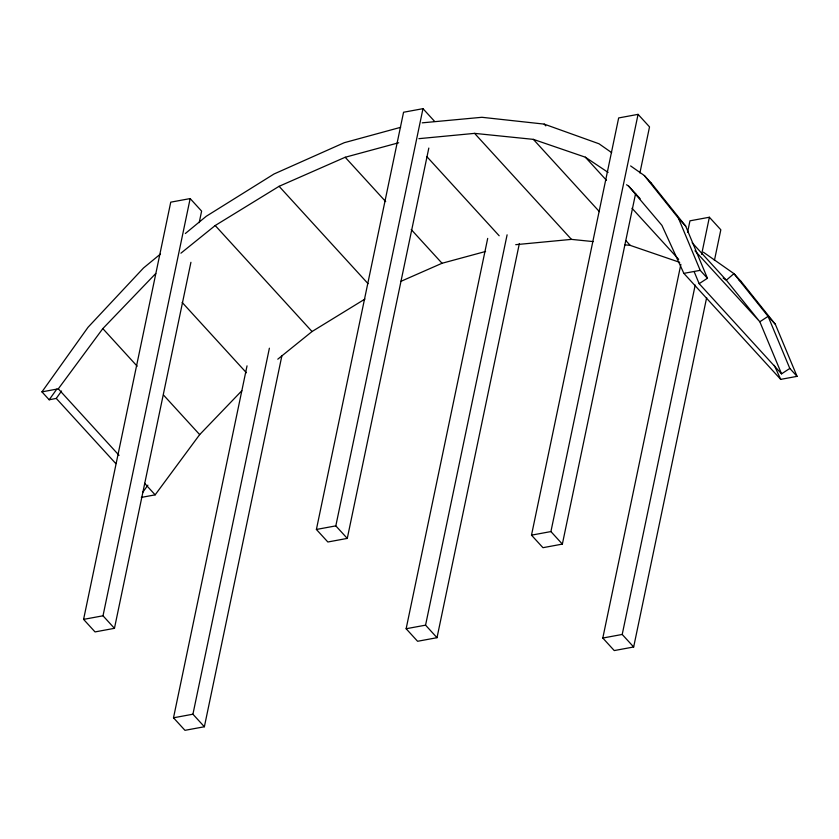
<?xml version="1.0" encoding="UTF-8"?>
<svg xmlns="http://www.w3.org/2000/svg" width="839" height="839" viewBox="0 0 839 839"><rect width="100%" height="100%" fill="white"/><g stroke="black" fill="none" stroke-linecap="round" stroke-linejoin="round"><path stroke-width="1.26" d="M190.925 262.303L114.45 628.327L95.038 631.914L83.585 619.381L170.747 202.168L190.159 198.581L201.612 211.113L199.21 222.629M114.45 628.327L103.008 615.795L190.159 198.581M281.914 355.61L204.37 726.752L184.958 730.329L173.505 717.796L247.033 365.856M204.37 726.752L192.928 714.209L269.392 348.195M428.813 148.073L347.273 538.407L327.85 541.994L316.397 529.461L403.559 112.248L422.982 108.671L434.434 121.204M347.273 538.407L335.82 525.875L422.982 108.671M519.362 243.52L437.014 637.692L417.591 641.279L406.139 628.736L487.69 238.402M437.014 637.692L425.562 625.16L507.102 234.826M635.626 193.442L562.361 544.102L542.948 547.689L531.496 535.156L618.658 117.942L638.07 114.356L649.522 126.888L639.905 172.96M562.361 544.102L550.919 531.569L638.07 114.356M706.658 297.604L633.665 646.984L614.253 650.571L602.801 638.039L680.869 264.337M687.55 232.351L689.962 220.825L709.375 217.238L720.827 229.781L714.409 260.489M633.665 646.984L622.213 634.452L695.206 285.071M701.624 254.353L709.375 217.238M61.551 391.016L56.265 398.41L49.186 399.784L41.95 391.865L88.053 327.262L143.5 267.998L160.438 254.049M49.186 399.784L56.737 389.191M142.578 492.577L147.874 485.162M41.95 391.865L58.3 388.845L102.819 328.605L155.739 273.524M141.319 497.412L155.152 494.853L199.672 434.612L241.831 390.733M185.346 233.515L206.268 216.273L274.028 173.988L344.284 142.693L400.654 127.318M180.93 253.179L215.203 225.523L279.093 186.31L345.186 157.26L398.682 142.766M277.782 359.186L312.045 331.531L364.934 299.072M703.386 252.203L733.947 273.64L768.094 316.355L789.814 368.436L781.549 373.858L699.16 283.676L707.434 278.265L685.715 226.173L651.557 183.458L644.331 175.54L630.624 165.933M400.727 281.422L442.038 263.268L485.582 251.469M626.544 184.748L628.715 186.206L661.94 225.387L683.848 273.367L700.198 270.347L707.434 278.265M683.848 273.367L780.7 379.375L797.05 376.354L775.33 324.274L741.183 281.547L733.947 273.64L726.343 280.184L723.155 277.992M316.397 529.461L335.82 525.875M531.496 535.156L550.919 531.569M83.585 619.381L103.008 615.795M406.139 628.736L425.562 625.16M602.801 638.039L622.213 634.452M173.505 717.796L192.928 714.209M418.892 138.666L474.591 133.37L533.363 139.368L585.339 157.187L608.107 172.425M515.744 244.673L571.443 239.377L593.163 241.59M422.216 122.84L481.901 117.292L544.186 124.109L599.004 143.773L611.652 152.635M625.097 244.852L630.215 245.376L679.716 262.345M649.449 181.979L651.557 183.458M739.075 280.069L741.183 281.547M644.331 175.54L678.478 218.266L685.715 226.173M775.33 324.274L768.094 316.355L759.83 321.767L781.549 373.858M692.165 242.765L726.343 280.184L759.83 321.767L694.975 250.777M628.715 186.206L640.157 198.728M789.814 368.436L797.05 376.354M585.339 157.187L606.471 180.312M632.008 208.261L678.667 259.335M544.186 124.109L545.801 125.871M533.363 139.368L599.392 211.648M625.81 240.552L630.215 245.376M474.591 133.37L571.443 239.377M426.967 156.746L499.174 235.769M345.186 157.26L385.688 201.591M411.215 229.54L442.038 263.268M279.093 186.31L368.027 283.645M215.203 225.523L312.045 331.531M182.157 302.428L246.425 372.778M102.819 328.605L137.156 366.192M163.574 395.106L199.672 434.612M58.3 388.845L119.054 455.346M144.591 483.295L155.152 494.853M56.265 398.41L115.866 463.652M774.282 365.332L780.7 379.375M678.478 218.266L700.198 270.347M694.231 271.836L699.16 283.676"/></g></svg>
